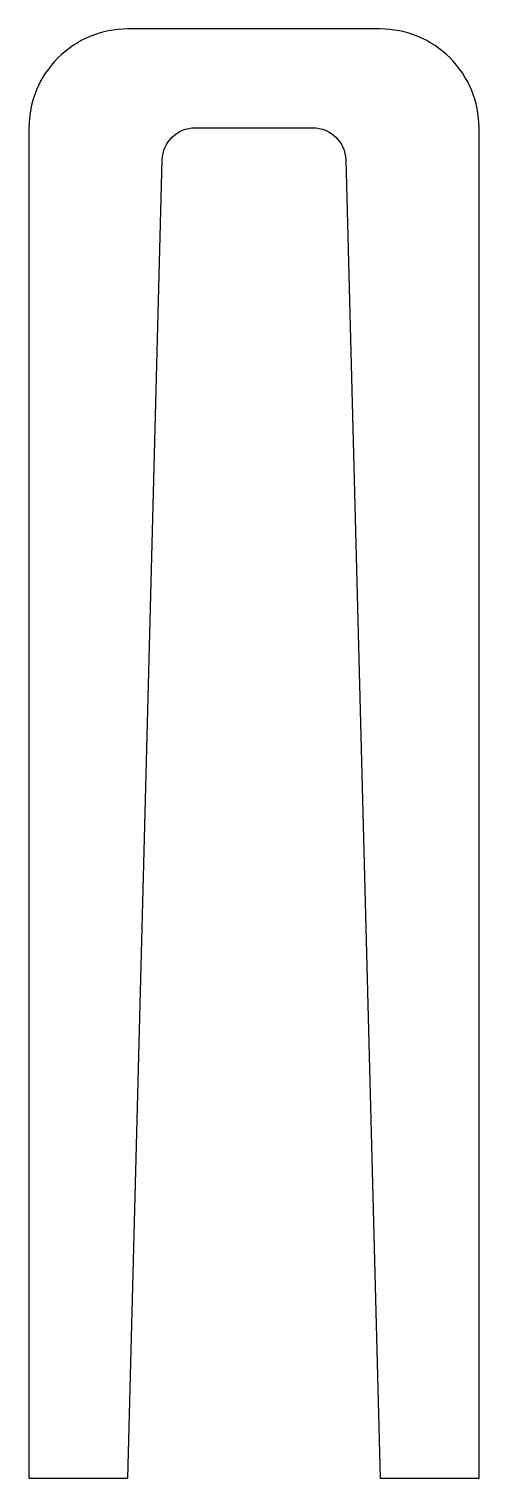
# Model space of a CAD drawing. Header units: millimetres. Extents: x 23.3 to 37, y -153.4 to -109.4.
import ezdxf

# ---------------------------------------------------------------- set-up
doc = ezdxf.new("R2010")
doc.units = ezdxf.units.MM
doc.layers.get('0').update_dxf_attribs({"linetype": 'CONTINUOUS'})

msp = doc.modelspace()

# ---------------------------------------------------------------- linework, layer by layer
msp.add_lwpolyline([(26.296, -109.36, 0.414214), (23.296, -112.36), (23.296, -153.36), (26.296, -153.36), (27.344, -113.334, -0.406566), (28.344, -112.36), (31.913, -112.36, -0.406566), (32.913, -113.334), (33.961, -153.36), (36.961, -153.36), (36.961, -112.36, 0.414214), (33.961, -109.36)], format="xyb", close=True)

doc.saveas('drawing.dxf')
